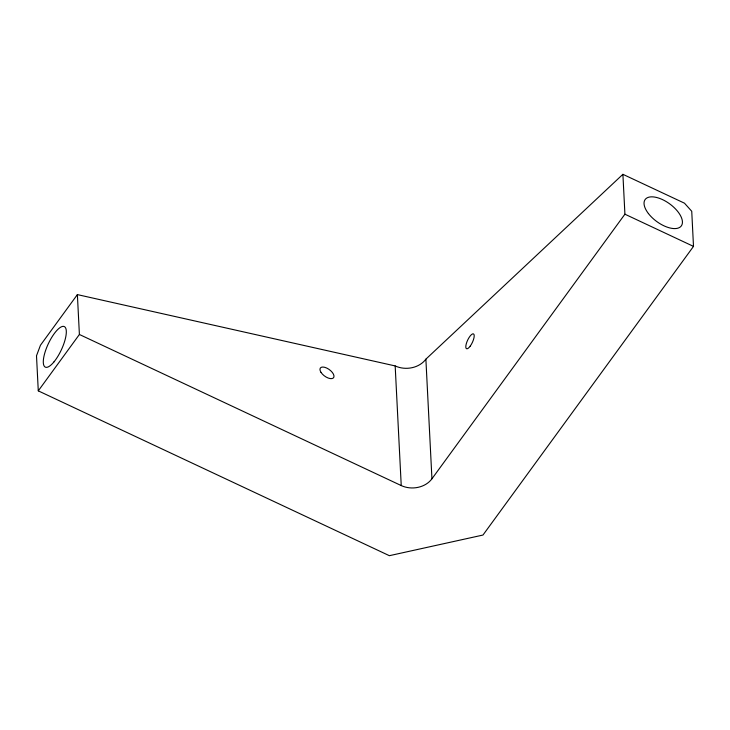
<?xml version="1.0" encoding="UTF-8"?>
<svg xmlns="http://www.w3.org/2000/svg" width="730" height="730" viewBox="0 0 730 730"><rect width="100%" height="100%" fill="white"/><g stroke="black" fill="none" stroke-linecap="round" stroke-linejoin="round"><path stroke-width="1.09" d="M77.38 294.601L40.469 345.217L36.5 355.775L38.279 390.86L389.373 555.685L482.977 535.044L693.5 246.393L691.739 211.271L684.475 203.186L622.9 174.315L425.882 359.16A22.393 18.159 -2.9 0 1 395.176 365.931L77.38 294.601L79.397 334.477L38.279 390.86M79.397 334.477L401.235 485.569A22.393 18.159 -2.9 0 0 431.941 478.798L624.917 214.191L622.9 174.315M624.917 214.191L693.5 246.393M425.882 359.16L431.941 478.798M395.176 365.931L401.235 485.569M470.248 346.093A8.194 2.628 -64.9 0 0 473.533 333.92A8.194 2.628 -64.9 0 0 466.242 343.912A8.194 2.628 -64.9 0 0 470.248 346.093M321.017 372.382A8.194 4.006 36.1 0 0 333.181 378.094A8.194 4.006 36.1 0 0 326.739 368.057A8.194 4.006 36.1 0 0 321.017 372.382M648.404 213.525A22.393 10.95 36.1 0 0 681.218 226.044A22.393 10.95 36.1 0 0 660.066 198.569A22.393 10.95 36.1 0 0 648.404 213.525M53.965 361.898A22.393 7.191 -64.9 0 0 65.189 327.286A22.393 7.191 -64.9 0 0 45.278 351.422A22.393 7.191 -64.9 0 0 53.965 361.898"/></g></svg>
